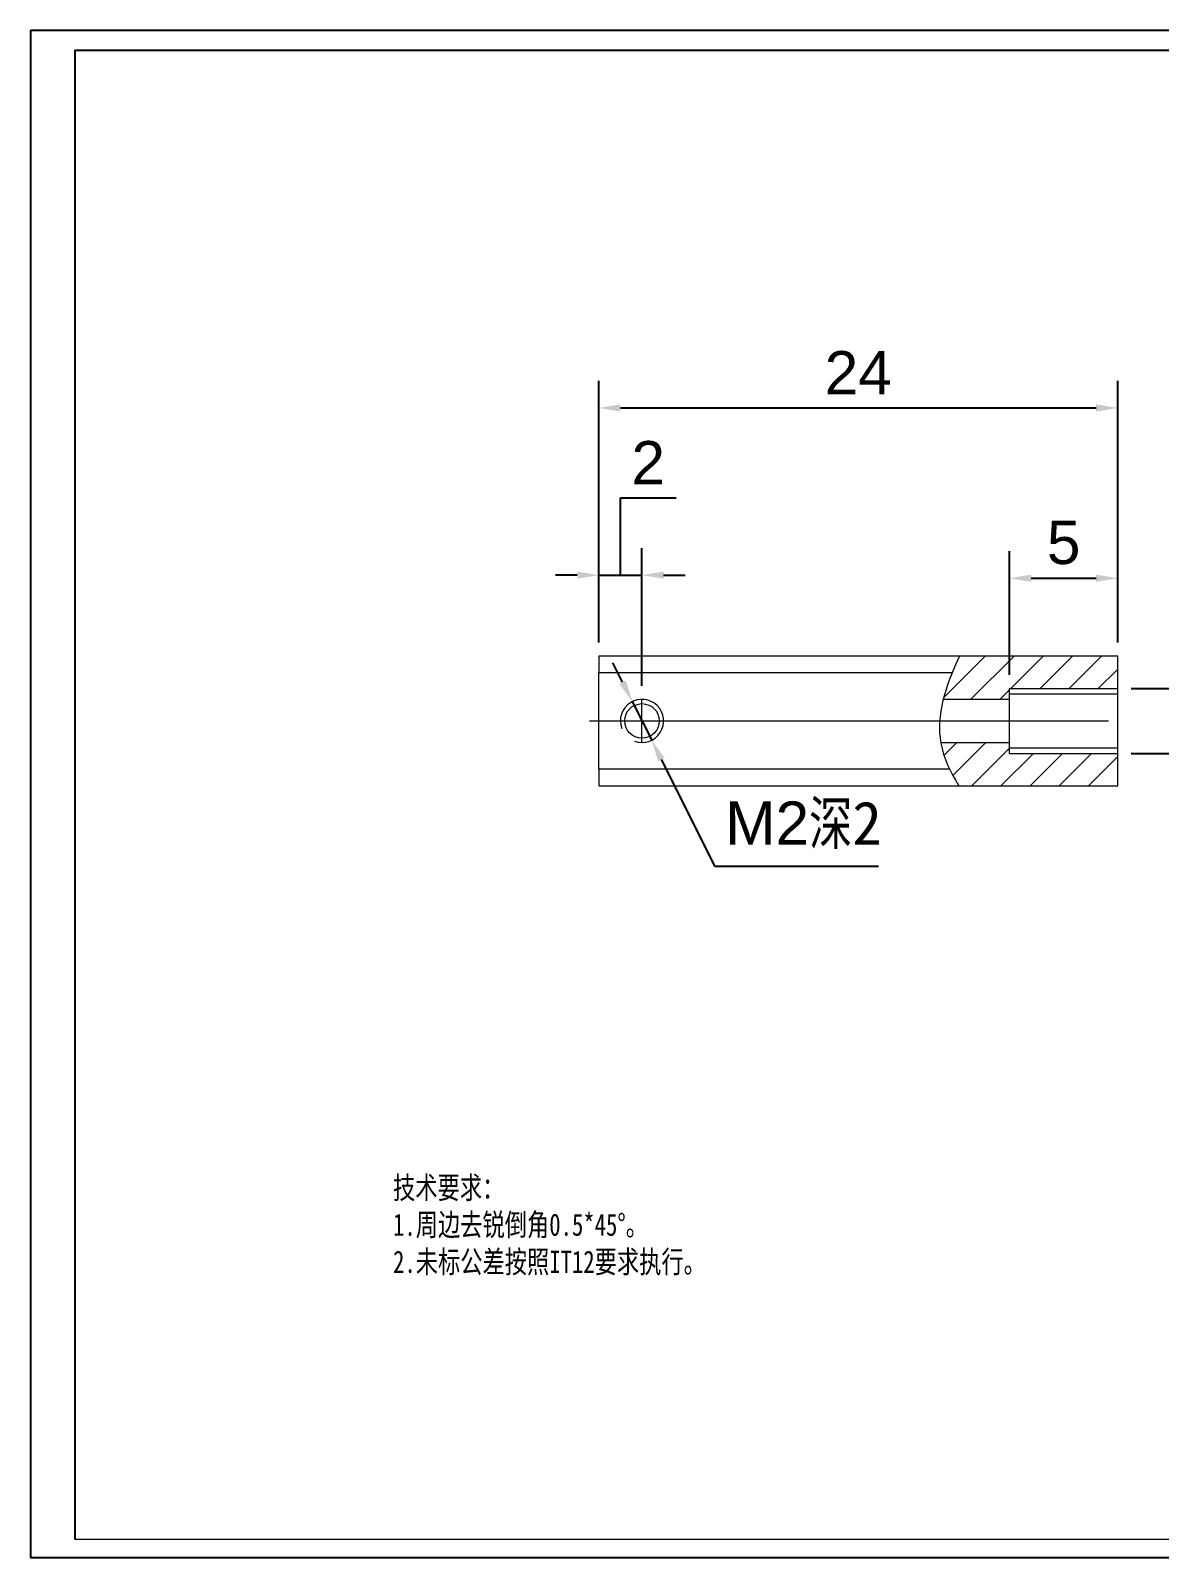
# Model space of a CAD drawing. Header units: millimetres. Extents: x 159963.2 to 160063, y -90372 to -90301.4.
# Drawn here: x 159963.2 to 160015.4, y -90372 to -90301.4 of the extents above; entities that cross this region are included whole.
import ezdxf

# ---------------------------------------------------------------- set-up
doc = ezdxf.new("R2010")
doc.units = ezdxf.units.MM
doc.linetypes.add('ACAD_ISO04W100', pattern=[30, 24, -3, 0, -3])
doc.layers.add('5', color=7, linetype='Continuous')
doc.layers.add('9', color=7, linetype='Continuous')
doc.layers.add('中心线', color=6, linetype='ACAD_ISO04W100', lineweight=0)
doc.layers.add('尺寸线', color=100, linetype='Continuous', lineweight=5)
doc.styles.get("Standard").update_dxf_attribs({"font": 'arial.ttf'})
doc.dimstyles.new('ISO-25', dxfattribs={"dimtxt": 2.5, "dimasz": 2.5, "dimexe": 1.25, "dimexo": 0.625, "dimtad": 1, "dimtih": 1, "dimtoh": 1, "dimtxsty": 'Standard', "dimcen": 2.5, "dimadec": 0, "dimazin": 0, "dimtfac": 1, "dimtmove": 0, "dimatfit": 3, "dimfxl": 1, "dimarcsym": 0})

# ---------------------------------------------------------------- blocks, each defined once
blk = doc.blocks.new('*D280')
at = {"layer": 'Defpoints', "color": 0, "transparency": 16777216}
for p in [(159991.489, -90326.562), (159989.491, -90330.305), (159991.489, -90332.305)]:
    blk.add_point(p, dxfattribs=at)
at = {"layer": '尺寸线', "color": 0, "lineweight": -2, "transparency": 16777216}
for p, q in [((159990.49, -90326.562), (159990.49, -90322.991)), ((159990.49, -90322.991), (159993.064, -90322.991)), ((159989.491, -90329.68), (159989.491, -90325.312)), ((159991.489, -90331.68), (159991.489, -90325.312)), ((159988.491, -90326.562), (159987.491, -90326.562)), ((159989.491, -90326.562), (159991.489, -90326.562)), ((159989.491, -90326.562), (159991.489, -90326.562)), ((159992.489, -90326.562), (159993.489, -90326.562))]:
    blk.add_line(p, q, dxfattribs=at)
at = {"layer": '尺寸线', "color": 0, "transparency": 16777216}
for points in [[(159988.491, -90326.395), (159988.491, -90326.728), (159989.491, -90326.562)], [(159992.489, -90326.395), (159992.489, -90326.728), (159991.489, -90326.562)]]:
    blk.add_solid(points, dxfattribs=at)
at = {"layer": '尺寸线', "color": 0, "transparency": 16777216, "insert": (159991.777, -90321.362), "char_height": 2, "attachment_point": 5}
blk.add_mtext('2', dxfattribs=at)
blk = doc.blocks.new('*D281')
at = {"layer": 'Defpoints', "color": 0, "transparency": 16777216}
for p in [(160013.491, -90318.832), (159989.491, -90330.305), (160013.491, -90330.305)]:
    blk.add_point(p, dxfattribs=at)
at = {"layer": '尺寸线', "color": 0, "lineweight": -2, "transparency": 16777216}
for p, q in [((159989.491, -90329.68), (159989.491, -90317.582)), ((160013.491, -90329.68), (160013.491, -90317.582)), ((159990.491, -90318.832), (160012.491, -90318.832))]:
    blk.add_line(p, q, dxfattribs=at)
at = {"layer": '尺寸线', "color": 0, "transparency": 16777216}
for points in [[(159990.491, -90318.666), (159990.491, -90318.999), (159989.491, -90318.832)], [(160012.491, -90318.666), (160012.491, -90318.999), (160013.491, -90318.832)]]:
    blk.add_solid(points, dxfattribs=at)
at = {"layer": '尺寸线', "color": 0, "transparency": 16777216, "insert": (160001.491, -90317.203), "char_height": 2, "attachment_point": 5}
blk.add_mtext('24', dxfattribs=at)
blk = doc.blocks.new('*D284')
at = {"layer": 'Defpoints', "color": 0, "transparency": 16777216}
for p in [(159991.04, -90332.411), (159991.937, -90334.198)]:
    blk.add_point(p, dxfattribs=at)
at = {"layer": '尺寸线', "color": 0, "lineweight": -2, "transparency": 16777216}
for p, q in [((159990.591, -90331.517), (159990.143, -90330.624)), ((159991.04, -90332.411), (159991.937, -90334.198)), ((159994.871, -90340.042), (159992.386, -90335.092)), ((160002.42, -90340.042), (159994.871, -90340.042))]:
    blk.add_line(p, q, dxfattribs=at)
at = {"layer": '尺寸线', "color": 0, "transparency": 16777216}
for points in [[(159990.74, -90331.442), (159990.443, -90331.592), (159991.04, -90332.411)], [(159992.535, -90335.017), (159992.237, -90335.167), (159991.937, -90334.198)]]:
    blk.add_solid(points, dxfattribs=at)
at = {"layer": '尺寸线', "color": 0, "transparency": 16777216, "insert": (159998.958, -90338.13), "char_height": 2, "attachment_point": 5}
blk.add_mtext('M2{\\fHYSWLongFangSong|b0|i0|c134|p2;深\\fSimSun|b0|i0|c134|p2;2}', dxfattribs=at)
blk = doc.blocks.new('*D285')
at = {"layer": 'Defpoints', "color": 0, "transparency": 16777216}
for p in [(160013.491, -90326.706), (160013.491, -90330.305), (160008.491, -90331.805)]:
    blk.add_point(p, dxfattribs=at)
at = {"layer": '尺寸线', "color": 0, "lineweight": -2, "transparency": 16777216}
for p, q in [((160008.491, -90331.18), (160008.491, -90325.456)), ((160013.491, -90329.68), (160013.491, -90325.456)), ((160009.491, -90326.706), (160012.491, -90326.706))]:
    blk.add_line(p, q, dxfattribs=at)
at = {"layer": '尺寸线', "color": 0, "transparency": 16777216}
for points in [[(160009.491, -90326.539), (160009.491, -90326.873), (160008.491, -90326.706)], [(160012.491, -90326.539), (160012.491, -90326.873), (160013.491, -90326.706)]]:
    blk.add_solid(points, dxfattribs=at)
at = {"layer": '尺寸线', "color": 0, "transparency": 16777216, "insert": (160010.991, -90325.064), "char_height": 2, "attachment_point": 5}
blk.add_mtext('5', dxfattribs=at)
blk = doc.blocks.new('*D286')
at = {"layer": 'Defpoints', "color": 0, "transparency": 16777216}
for p in [(160013.491, -90331.805), (160018.194, -90331.805), (160013.491, -90334.805)]:
    blk.add_point(p, dxfattribs=at)
at = {"layer": '尺寸线', "color": 0, "lineweight": -2, "transparency": 16777216}
for p, q in [((160018.194, -90330.805), (160018.194, -90329.805)), ((160023.991, -90329.805), (160018.194, -90329.805)), ((160014.116, -90331.805), (160019.444, -90331.805)), ((160018.194, -90334.805), (160018.194, -90331.805)), ((160014.116, -90334.805), (160019.444, -90334.805)), ((160018.194, -90335.805), (160018.194, -90336.805))]:
    blk.add_line(p, q, dxfattribs=at)
at = {"layer": '尺寸线', "color": 0, "transparency": 16777216}
for points in [[(160018.027, -90330.805), (160018.36, -90330.805), (160018.194, -90331.805)], [(160018.027, -90335.805), (160018.36, -90335.805), (160018.194, -90334.805)]]:
    blk.add_solid(points, dxfattribs=at)
at = {"layer": '尺寸线', "color": 0, "transparency": 16777216, "insert": (160021.592, -90328.158), "char_height": 2, "attachment_point": 5}
blk.add_mtext('M3', dxfattribs=at)

msp = doc.modelspace()

# ---------------------------------------------------------------- hatches: boundary and pattern name
at = {"layer": '尺寸线'}
h = msp.add_hatch(dxfattribs=at)
h.set_pattern_fill('ANSI31', color=4, scale=0.3)
edge = h.paths.add_edge_path()
edge.add_line((160013.491, -90330.305), (160006.176, -90330.305))
edge.add_spline(control_points=[(160006.176, -90330.305), (160006.055, -90330.56), (160005.942, -90330.815), (160005.838, -90331.069)], knot_values=[1.77909, 1.77909, 1.77909, 1.77909, 2.565437, 2.565437, 2.565437, 2.565437], degree=3, periodic=0)
edge.add_spline(control_points=[(160005.838, -90331.069), (160005.668, -90331.484), (160005.525, -90331.896), (160005.422, -90332.305)], knot_values=[2.565437, 2.565437, 2.565437, 2.565437, 3.852843, 3.852843, 3.852843, 3.852843], degree=3, periodic=0)
edge.add_line((160005.422, -90332.305), (160008.491, -90332.305))
edge.add_line((160008.491, -90332.305), (160008.491, -90331.805))
edge.add_line((160008.491, -90331.805), (160013.491, -90331.805))
edge.add_line((160013.491, -90331.805), (160013.491, -90331.069))
edge.add_line((160013.491, -90331.069), (160013.491, -90330.305))
edge = h.paths.add_edge_path()
edge.add_line((160013.491, -90334.805), (160008.491, -90334.805))
edge.add_line((160008.491, -90334.805), (160008.491, -90334.305))
edge.add_line((160008.491, -90334.305), (160005.304, -90334.305))
edge.add_spline(control_points=[(160005.304, -90334.305), (160005.305, -90334.307), (160005.305, -90334.308), (160005.305, -90334.31)], knot_values=[5.999696, 5.999696, 5.999696, 5.999696, 6.005906, 6.005906, 6.005906, 6.005906], degree=3, periodic=0)
edge.add_spline(control_points=[(160005.305, -90334.31), (160005.307, -90334.318), (160005.322, -90334.402), (160005.339, -90334.485), (160005.358, -90334.559)], knot_values=[6.005906, 6.005906, 6.005906, 6.005906, 6.032299, 6.28095, 6.28095, 6.28095, 6.28095], degree=3, periodic=0)
edge.add_spline(control_points=[(160005.358, -90334.559), (160005.358, -90334.562), (160005.359, -90334.564), (160005.359, -90334.566)], knot_values=[6.28095, 6.28095, 6.28095, 6.28095, 6.288626, 6.288626, 6.288626, 6.288626], degree=3, periodic=0)
edge.add_spline(control_points=[(160005.359, -90334.566), (160005.383, -90334.661), (160005.41, -90334.756), (160005.44, -90334.851)], knot_values=[6.288626, 6.288626, 6.288626, 6.288626, 6.605186, 6.605186, 6.605186, 6.605186], degree=3, periodic=0)
edge.add_spline(control_points=[(160005.44, -90334.851), (160005.448, -90334.874), (160005.455, -90334.897), (160005.463, -90334.92)], knot_values=[6.605186, 6.605186, 6.605186, 6.605186, 6.682363, 6.682363, 6.682363, 6.682363], degree=3, periodic=0)
edge.add_spline(control_points=[(160005.463, -90334.92), (160005.491, -90335.003), (160005.522, -90335.085), (160005.555, -90335.168)], knot_values=[6.682363, 6.682363, 6.682363, 6.682363, 6.960564, 6.960564, 6.960564, 6.960564], degree=3, periodic=0)
edge.add_spline(control_points=[(160005.555, -90335.168), (160005.564, -90335.191), (160005.573, -90335.214), (160005.583, -90335.238)], knot_values=[6.960564, 6.960564, 6.960564, 6.960564, 7.039472, 7.039472, 7.039472, 7.039472], degree=3, periodic=0)
edge.add_spline(control_points=[(160005.583, -90335.238), (160005.623, -90335.333), (160005.665, -90335.427), (160005.71, -90335.522)], knot_values=[7.039472, 7.039472, 7.039472, 7.039472, 7.361293, 7.361293, 7.361293, 7.361293], degree=3, periodic=0)
edge.add_spline(control_points=[(160005.71, -90335.522), (160005.713, -90335.528), (160005.716, -90335.534), (160005.719, -90335.541)], knot_values=[7.361293, 7.361293, 7.361293, 7.361293, 7.382636, 7.382636, 7.382636, 7.382636], degree=3, periodic=0)
edge.add_spline(control_points=[(160005.719, -90335.541), (160005.724, -90335.55), (160005.728, -90335.559), (160005.732, -90335.567)], knot_values=[7.382636, 7.382636, 7.382636, 7.382636, 7.412946, 7.412946, 7.412946, 7.412946], degree=3, periodic=0)
edge.add_spline(control_points=[(160005.732, -90335.567), (160005.784, -90335.675), (160005.84, -90335.781), (160005.899, -90335.888)], knot_values=[7.412946, 7.412946, 7.412946, 7.412946, 7.778203, 7.778203, 7.778203, 7.778203], degree=3, periodic=0)
edge.add_spline(control_points=[(160005.899, -90335.888), (160005.908, -90335.905), (160005.917, -90335.921), (160005.926, -90335.938)], knot_values=[7.778203, 7.778203, 7.778203, 7.778203, 7.835632, 7.835632, 7.835632, 7.835632], degree=3, periodic=0)
edge.add_spline(control_points=[(160005.926, -90335.938), (160005.995, -90336.061), (160006.067, -90336.183), (160006.143, -90336.305)], knot_values=[7.835632, 7.835632, 7.835632, 7.835632, 8.256573, 8.256573, 8.256573, 8.256573], degree=3, periodic=0)
edge.add_line((160006.143, -90336.305), (160013.491, -90336.305))
edge.add_line((160013.491, -90336.305), (160013.491, -90335.541))
edge.add_line((160013.491, -90335.541), (160013.491, -90334.805))

# ---------------------------------------------------------------- linework, layer by layer
at = {"color": 7, "linetype": 'Continuous', "lineweight": 15}
for p, q in [((160013.491, -90330.305), (159989.491, -90330.305)), ((159989.491, -90330.305), (159989.491, -90331.069)), ((160013.491, -90331.069), (160013.491, -90330.305)), ((159989.491, -90331.069), (160005.838, -90331.069)), ((159989.491, -90335.541), (159989.491, -90331.069)), ((160013.491, -90335.541), (160013.491, -90331.069)), ((160005.422, -90332.305), (160008.491, -90332.305)), ((160008.491, -90334.805), (160008.491, -90331.805)), ((160008.491, -90331.805), (160013.491, -90331.805)), ((160008.491, -90332.055), (160013.491, -90332.055)), ((160005.304, -90334.305), (160008.491, -90334.305)), ((160008.491, -90334.555), (160013.491, -90334.555)), ((160008.491, -90334.805), (160013.491, -90334.805)), ((160005.719, -90335.541), (159989.491, -90335.541)), ((159989.491, -90335.541), (159989.491, -90336.305)), ((160013.491, -90336.305), (160013.491, -90335.541)), ((159989.491, -90336.305), (160013.491, -90336.305))]:
    msp.add_line(p, q, dxfattribs=at)
msp.add_circle((159991.489, -90333.305), 0.8, dxfattribs=at)
msp.add_arc((159991.489, -90333.305), 1, 250, 200, dxfattribs=at)
at = {"layer": '5', "color": 7, "lineweight": 15}
msp.add_line((159965.261, -90371.145), (160062.189, -90371.145), dxfattribs=at)
at = {"layer": '9', "color": 7}
for p, q in [((160063.028, -90301.38), (159963.209, -90301.38)), ((159963.209, -90301.38), (159963.209, -90371.985)), ((159965.261, -90302.281), (160062.189, -90302.281)), ((159965.261, -90302.281), (159965.261, -90371.145)), ((159963.209, -90371.985), (160063.028, -90371.985))]:
    msp.add_line(p, q, dxfattribs=at)
at = {"layer": '中心线'}
for p, q in [((159991.489, -90334.305), (159991.489, -90332.305)), ((159989.068, -90333.305), (160014.424, -90333.305))]:
    msp.add_line(p, q, dxfattribs=at)
at = {"layer": '尺寸线'}
msp.add_open_spline([(160006.176, -90330.305), (160005.524, -90331.687), (160004.839, -90333.758), (160005.744, -90335.661), (160006.143, -90336.305)], degree=3, knots=[1.77909, 1.77909, 1.77909, 1.77909, 6.032299, 8.256573, 8.256573, 8.256573, 8.256573], dxfattribs=at)

# ---------------------------------------------------------------- texts
at = {"insert": (159979.976, -90354.367), "char_height": 1.029, "attachment_point": 1}
msp.add_mtext_dynamic_manual_height_columns('{\\fHYSWLongFangSong|b0|i0|c134|p2;技术要求：\\P1.周边去锐倒角0.5*45%%D。\\P2.未标公差按照IT12要求执行。}', width=345.78315, gutter_width=2.058, heights=[0], dxfattribs=at)

# ---------------------------------------------------------------- dimensions: what is measured, and where the dimension line sits
at = {"layer": '尺寸线'}
for base, p1, p2, picture, middle in [((160013.491, -90318.832), (159989.491, -90330.305), (160013.491, -90330.305), '*D281', (160001.491, -90317.203)), ((159991.489, -90326.562), (159989.491, -90330.305), (159991.489, -90332.305), '*D280', (159991.115, -90321.362)), ((160013.491, -90326.706), (160008.491, -90331.805), (160013.491, -90330.305), '*D285', (160010.991, -90325.064))]:
    dim = msp.add_linear_dim(base=base, p1=p1, p2=p2, dimstyle='ISO-25', override={"dimtxt": 2, "dimasz": 1, "dimtih": 0, "dimtmove": 1}, dxfattribs=at)
    dim.commit()
    dim.dimension.update_dxf_attribs({"geometry": picture, "text_midpoint": middle})
dim = msp.add_linear_dim(base=(160018.194, -90331.805), p1=(160013.491, -90334.805), p2=(160013.491, -90331.805), angle=90, text='M<>', dimstyle='ISO-25', override={"dimtxt": 2, "dimasz": 1, "dimtih": 0, "dimtmove": 1}, dxfattribs=at)
dim.commit()
dim.dimension.update_dxf_attribs({"geometry": '*D286', "text_midpoint": (160020.369, -90331.658), "dimtype": 160})
dim = msp.add_diameter_dim_2p(p1=(159991.04, -90332.411), p2=(159991.937, -90334.198), text='M2{\\fHYSWLongFangSong|b0|i0|c134|p2;深\\fSimSun|b0|i0|c134|p2;2}', dimstyle='ISO-25', override={"dimtxt": 2, "dimasz": 1, "dimtih": 0, "dimtmove": 1}, dxfattribs=at)
dim.commit()
dim.dimension.update_dxf_attribs({"geometry": '*D284', "text_midpoint": (159994.871, -90340.042), "dimtype": 163})

doc.saveas('drawing.dxf')
